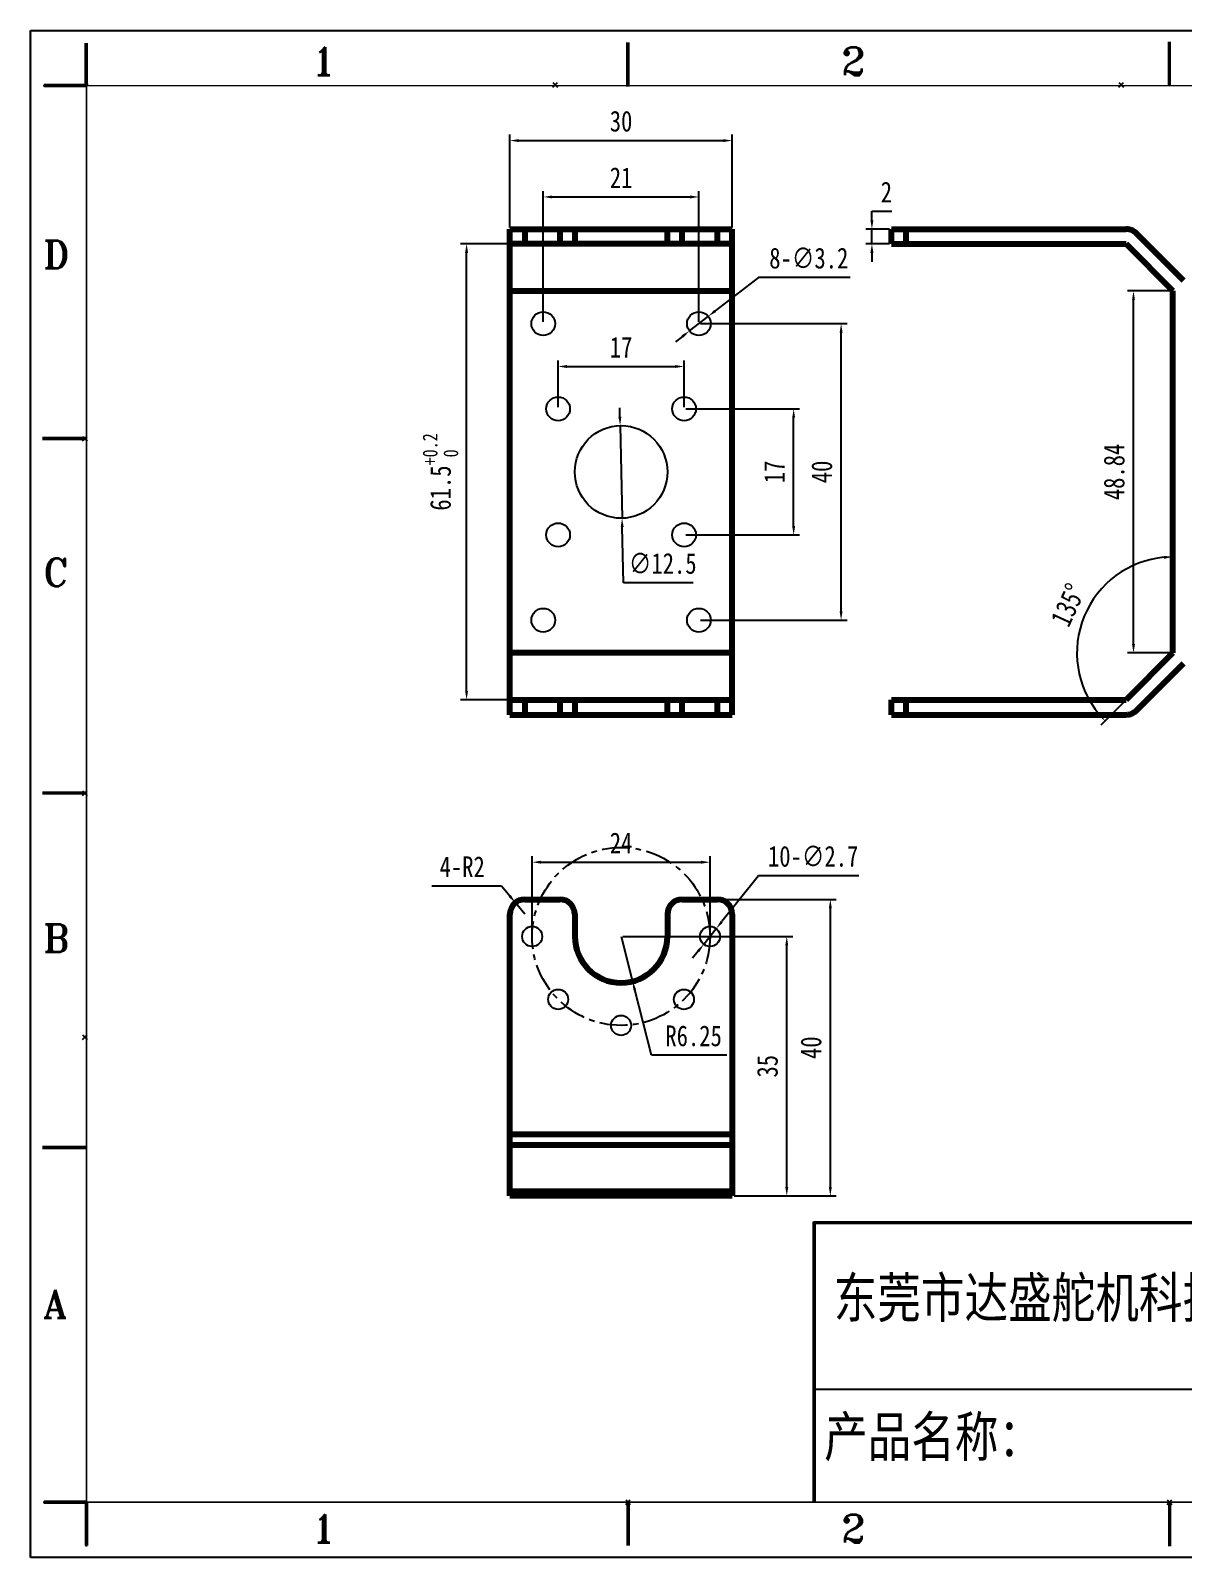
# Model space of a CAD drawing. Header units: millimetres. Extents: x 972 to 21473, y 47 to 2548.
# Drawn here: x 20826.3 to 20981.9, y 1617.2 to 1823.2 of the extents above; entities that cross this region are included whole.
import ezdxf

# ---------------------------------------------------------------- set-up
doc = ezdxf.new("R2010")
doc.units = ezdxf.units.MM
doc.header["$LTSCALE"] = 10
doc.header["$PDMODE"] = 3
doc.header["$PDSIZE"] = 0.3125
doc.linetypes.add('CENTER', pattern=[0.6, 0.375, -0.075, 0.075, -0.075])
doc.layers.get('0').update_dxf_attribs({"linetype": 'CONTINUOUS'})
doc.layers.get('Defpoints').update_dxf_attribs({"linetype": 'CONTINUOUS'})
doc.layers.add('02___PRT_ALL_AXES', color=7, linetype='CONTINUOUS')
doc.layers.add('Layer1', color=7, linetype='CONTINUOUS')
doc.layers.add('7_ALL_FEATURES', color=7, linetype='CONTINUOUS', lineweight=100)
doc.styles.add('ROMANT', font='romant.shx')
doc.styles.get("Standard").update_dxf_attribs({"font": 'txt', "width": 0.8})
doc.dimstyles.new('lqq', dxfattribs={"dimscale": 0.8, "dimtxt": 3.5, "dimasz": 1.5, "dimexe": 1, "dimexo": 0.3, "dimgap": 1.5, "dimtad": 1, "dimtoh": 1, "dimdsep": 46, "dimtxsty": 'Standard', "dimcen": 2.5, "dimclrd": 4, "dimclre": 4, "dimclrt": 3, "dimazin": 2, "dimtfac": 0.714286, "dimtmove": 0, "dimatfit": 3, "dimfxl": 1, "dimtolj": 1, "dimtzin": 0, "dimlwd": 25, "dimlwe": 25, "dimarcsym": 0})

# ---------------------------------------------------------------- blocks, each defined once
blk = doc.blocks.new('*D112')
at = {"layer": '7_ALL_FEATURES', "color": 4, "lineweight": 25}
for p, q in [((20914.72, 1772.12), (20930.07, 1772.12)), ((20929.27, 1756.32), (20929.27, 1770.92)), ((20914.72, 1755.12), (20930.07, 1755.12))]:
    blk.add_line(p, q, dxfattribs=at)
at = {"layer": '7_ALL_FEATURES', "color": 4, "lineweight": -3}
for points in [[(20929.07, 1770.92), (20929.47, 1770.92), (20929.27, 1772.12)], [(20929.07, 1756.32), (20929.47, 1756.32), (20929.27, 1755.12)]]:
    blk.add_solid(points, dxfattribs=at)
at = {"layer": 'Defpoints', "color": 0, "lineweight": -3}
for p in [(20914.48, 1772.12), (20929.27, 1772.12), (20914.48, 1755.12)]:
    blk.add_point(p, dxfattribs=at)
at = {"layer": '7_ALL_FEATURES', "color": 3, "lineweight": -3, "insert": (20926.67, 1763.62), "char_height": 2.8, "attachment_point": 5, "rotation": 90}
blk.add_mtext('\\A1;17', dxfattribs=at)
blk = doc.blocks.new('*D113')
at = {"layer": '7_ALL_FEATURES', "color": 4, "lineweight": 25}
for p, q in [((20916.72, 1783.62), (20936.47, 1783.62)), ((20935.67, 1744.82), (20935.67, 1782.42)), ((20916.72, 1743.62), (20936.47, 1743.62))]:
    blk.add_line(p, q, dxfattribs=at)
at = {"layer": '7_ALL_FEATURES', "color": 4, "lineweight": -3}
for points in [[(20935.47, 1782.42), (20935.87, 1782.42), (20935.67, 1783.62)], [(20935.47, 1744.82), (20935.87, 1744.82), (20935.67, 1743.62)]]:
    blk.add_solid(points, dxfattribs=at)
at = {"layer": 'Defpoints', "color": 0, "lineweight": -3}
for p in [(20916.48, 1783.62), (20935.67, 1783.62), (20916.48, 1743.62)]:
    blk.add_point(p, dxfattribs=at)
at = {"layer": '7_ALL_FEATURES', "color": 3, "lineweight": -3, "insert": (20933.07, 1763.62), "char_height": 2.8, "attachment_point": 5, "rotation": 90}
blk.add_mtext('\\A1;40', dxfattribs=at)
blk = doc.blocks.new('*D114')
at = {"layer": '7_ALL_FEATURES', "color": 4, "lineweight": 25}
for p, q in [((20905.82, 1771.07), (20905.8, 1772.27)), ((20905.85, 1769.87), (20906.11, 1757.37)), ((20906.29, 1748.66), (20906.13, 1756.17)), ((20915.7, 1748.66), (20906.29, 1748.66))]:
    blk.add_line(p, q, dxfattribs=at)
at = {"layer": '7_ALL_FEATURES', "color": 4, "lineweight": -3}
for points in [[(20906.02, 1771.07), (20905.62, 1771.06), (20905.85, 1769.87)], [(20906.33, 1756.18), (20905.93, 1756.17), (20906.11, 1757.37)]]:
    blk.add_solid(points, dxfattribs=at)
at = {"layer": 'Defpoints', "color": 0, "lineweight": -3}
for p in [(20905.85, 1769.87), (20906.11, 1757.37)]:
    blk.add_point(p, dxfattribs=at)
at = {"layer": '7_ALL_FEATURES', "color": 3, "lineweight": -3, "insert": (20911.6, 1751.26), "char_height": 2.8, "attachment_point": 5}
blk.add_mtext('\\A1;∅12.5', dxfattribs=at)
blk = doc.blocks.new('*D115')
at = {"layer": '7_ALL_FEATURES', "color": 4, "lineweight": 25}
for p, q in [((20897.48, 1772.36), (20897.48, 1778.64)), ((20898.68, 1777.84), (20913.28, 1777.84)), ((20914.48, 1772.36), (20914.48, 1778.64))]:
    blk.add_line(p, q, dxfattribs=at)
at = {"layer": '7_ALL_FEATURES', "color": 4, "lineweight": -3}
for points in [[(20898.68, 1778.04), (20898.68, 1777.64), (20897.48, 1777.84)], [(20913.28, 1778.04), (20913.28, 1777.64), (20914.48, 1777.84)]]:
    blk.add_solid(points, dxfattribs=at)
at = {"layer": 'Defpoints', "color": 0, "lineweight": -3}
for p in [(20914.48, 1777.84), (20897.48, 1772.12), (20914.48, 1772.12)]:
    blk.add_point(p, dxfattribs=at)
at = {"layer": '7_ALL_FEATURES', "color": 3, "lineweight": -3, "insert": (20905.98, 1780.44), "char_height": 2.8, "attachment_point": 5}
blk.add_mtext('\\A1;17', dxfattribs=at)
blk = doc.blocks.new('*D116')
at = {"layer": '7_ALL_FEATURES', "color": 4, "lineweight": 25}
for p, q in [((20895.48, 1783.86), (20895.48, 1801.51)), ((20896.68, 1800.71), (20915.28, 1800.71)), ((20916.48, 1783.86), (20916.48, 1801.51))]:
    blk.add_line(p, q, dxfattribs=at)
at = {"layer": '7_ALL_FEATURES', "color": 4, "lineweight": -3}
for points in [[(20896.68, 1800.91), (20896.68, 1800.51), (20895.48, 1800.71)], [(20915.28, 1800.91), (20915.28, 1800.51), (20916.48, 1800.71)]]:
    blk.add_solid(points, dxfattribs=at)
at = {"layer": 'Defpoints', "color": 0, "lineweight": -3}
for p in [(20916.48, 1800.71), (20895.48, 1783.62), (20916.48, 1783.62)]:
    blk.add_point(p, dxfattribs=at)
at = {"layer": '7_ALL_FEATURES', "color": 3, "lineweight": -3, "insert": (20905.98, 1803.31), "char_height": 2.8, "attachment_point": 5}
blk.add_mtext('\\A1;21', dxfattribs=at)
blk = doc.blocks.new('*D117')
at = {"layer": '7_ALL_FEATURES', "color": 4, "lineweight": 25}
for p, q in [((20890.98, 1796.61), (20890.98, 1809.11)), ((20892.18, 1808.31), (20919.78, 1808.31)), ((20920.98, 1796.61), (20920.98, 1809.11))]:
    blk.add_line(p, q, dxfattribs=at)
at = {"layer": '7_ALL_FEATURES', "color": 4, "lineweight": -3}
for points in [[(20892.18, 1808.51), (20892.18, 1808.11), (20890.98, 1808.31)], [(20919.78, 1808.51), (20919.78, 1808.11), (20920.98, 1808.31)]]:
    blk.add_solid(points, dxfattribs=at)
at = {"layer": 'Defpoints', "color": 0, "lineweight": -3}
for p in [(20920.98, 1808.31), (20890.98, 1796.37), (20920.98, 1796.37)]:
    blk.add_point(p, dxfattribs=at)
at = {"layer": '7_ALL_FEATURES', "color": 3, "lineweight": -3, "insert": (20905.98, 1810.91), "char_height": 2.8, "attachment_point": 5}
blk.add_mtext('\\A1;30', dxfattribs=at)
blk = doc.blocks.new('*D118')
at = {"layer": '7_ALL_FEATURES', "color": 4, "lineweight": 25}
for p, q in [((20890.74, 1794.37), (20884.33, 1794.37)), ((20885.13, 1734.07), (20885.13, 1793.17)), ((20890.74, 1732.87), (20884.33, 1732.87))]:
    blk.add_line(p, q, dxfattribs=at)
at = {"layer": '7_ALL_FEATURES', "color": 4, "lineweight": -3}
for points in [[(20884.93, 1793.17), (20885.33, 1793.17), (20885.13, 1794.37)], [(20884.93, 1734.07), (20885.33, 1734.07), (20885.13, 1732.87)]]:
    blk.add_solid(points, dxfattribs=at)
at = {"layer": 'Defpoints', "color": 0, "lineweight": -3}
for p in [(20885.13, 1794.37), (20890.98, 1794.37), (20890.98, 1732.87)]:
    blk.add_point(p, dxfattribs=at)
at = {"layer": '7_ALL_FEATURES', "color": 3, "lineweight": -3, "insert": (20881.6, 1763.62), "char_height": 2.8, "attachment_point": 5, "rotation": 90}
blk.add_mtext('\\A1;61.5{\\H2.000001;\\S+0.2^  0;}', dxfattribs=at)
blk = doc.blocks.new('*D119')
at = {"layer": '7_ALL_FEATURES', "color": 4, "lineweight": 25}
blk.add_line((20973.96, 1732.7), (20970.73, 1729.47), dxfattribs=at)
blk.add_arc((20980.46, 1739.2), 12.96, 95.3065, 219.6935, dxfattribs=at)
at = {"layer": '7_ALL_FEATURES', "color": 4, "lineweight": -3}
for points in [[(20979.25, 1752.3), (20979.27, 1751.9), (20980.46, 1752.16)], [(20970.64, 1731.06), (20970.34, 1730.79), (20971.3, 1730.03)]]:
    blk.add_solid(points, dxfattribs=at)
at = {"layer": 'Defpoints', "color": 0, "lineweight": -3}
for p in [(20980.46, 1788.04), (20967.5, 1739.2), (20980.46, 1739.2), (20980.46, 1739.2), (20974.13, 1732.87)]:
    blk.add_point(p, dxfattribs=at)
at = {"layer": '7_ALL_FEATURES', "color": 3, "lineweight": -3, "insert": (20966.31, 1745.68), "char_height": 2.8, "attachment_point": 5, "rotation": 65.3919}
blk.add_mtext('\\A1;135°', dxfattribs=at)
blk = doc.blocks.new('*D120')
at = {"layer": '7_ALL_FEATURES', "color": 4, "lineweight": 25}
for p, q in [((20980.22, 1788.04), (20974.33, 1788.04)), ((20975.13, 1740.4), (20975.13, 1786.84)), ((20980.22, 1739.2), (20974.33, 1739.2))]:
    blk.add_line(p, q, dxfattribs=at)
at = {"layer": '7_ALL_FEATURES', "color": 4, "lineweight": -3}
for points in [[(20974.93, 1786.84), (20975.33, 1786.84), (20975.13, 1788.04)], [(20974.93, 1740.4), (20975.33, 1740.4), (20975.13, 1739.2)]]:
    blk.add_solid(points, dxfattribs=at)
at = {"layer": 'Defpoints', "color": 0, "lineweight": -3}
for p in [(20975.13, 1788.04), (20980.46, 1788.04), (20980.46, 1739.2)]:
    blk.add_point(p, dxfattribs=at)
at = {"layer": '7_ALL_FEATURES', "color": 3, "lineweight": -3, "insert": (20972.53, 1763.62), "char_height": 2.8, "attachment_point": 5, "rotation": 90}
blk.add_mtext('\\A1;48.84', dxfattribs=at)
blk = doc.blocks.new('*D121')
at = {"layer": '7_ALL_FEATURES', "color": 4, "lineweight": 25}
for p, q in [((20893.98, 1701.2), (20893.98, 1711.78)), ((20917.98, 1701.2), (20917.98, 1711.78)), ((20895.18, 1710.98), (20916.78, 1710.98))]:
    blk.add_line(p, q, dxfattribs=at)
at = {"layer": '7_ALL_FEATURES', "color": 4, "lineweight": -3}
for points in [[(20895.18, 1711.18), (20895.18, 1710.78), (20893.98, 1710.98)], [(20916.78, 1711.18), (20916.78, 1710.78), (20917.98, 1710.98)]]:
    blk.add_solid(points, dxfattribs=at)
at = {"layer": 'Defpoints', "color": 0, "lineweight": -3}
for p in [(20917.98, 1710.98), (20893.98, 1700.96), (20917.98, 1700.96)]:
    blk.add_point(p, dxfattribs=at)
at = {"layer": '7_ALL_FEATURES', "color": 3, "lineweight": -3, "insert": (20905.98, 1713.58), "char_height": 2.8, "attachment_point": 5}
blk.add_mtext('\\A1;24', dxfattribs=at)
blk = doc.blocks.new('*D122')
at = {"layer": '7_ALL_FEATURES', "color": 4, "lineweight": 25}
for p, q in [((20905.98, 1700.96), (20907.53, 1694.91)), ((20910.09, 1684.94), (20907.83, 1693.75)), ((20920.25, 1684.94), (20910.09, 1684.94))]:
    blk.add_line(p, q, dxfattribs=at)
at = {"layer": '7_ALL_FEATURES', "color": 4, "lineweight": -3}
blk.add_solid([(20908.02, 1693.8), (20907.64, 1693.7), (20907.53, 1694.91)], dxfattribs=at)
at = {"layer": 'Defpoints', "color": 0, "lineweight": -3}
for p in [(20905.98, 1700.96), (20907.53, 1694.91)]:
    blk.add_point(p, dxfattribs=at)
at = {"layer": '7_ALL_FEATURES', "color": 3, "lineweight": -3, "insert": (20915.77, 1687.54), "char_height": 2.8, "attachment_point": 5}
blk.add_mtext('\\A1;R6.25', dxfattribs=at)
blk = doc.blocks.new('*D123')
at = {"layer": '7_ALL_FEATURES', "color": 4, "lineweight": 25}
for p, q in [((20906.22, 1700.96), (20929.14, 1700.96)), ((20928.34, 1667.16), (20928.34, 1699.76)), ((20921.22, 1665.96), (20929.14, 1665.96))]:
    blk.add_line(p, q, dxfattribs=at)
at = {"layer": '7_ALL_FEATURES', "color": 4, "lineweight": -3}
for points in [[(20928.14, 1699.76), (20928.54, 1699.76), (20928.34, 1700.96)], [(20928.14, 1667.16), (20928.54, 1667.16), (20928.34, 1665.96)]]:
    blk.add_solid(points, dxfattribs=at)
at = {"layer": 'Defpoints', "color": 0, "lineweight": -3}
for p in [(20905.98, 1700.96), (20928.34, 1700.96), (20920.98, 1665.96)]:
    blk.add_point(p, dxfattribs=at)
at = {"layer": '7_ALL_FEATURES', "color": 3, "lineweight": -3, "insert": (20925.74, 1683.46), "char_height": 2.8, "attachment_point": 5, "rotation": 90}
blk.add_mtext('\\A1;35', dxfattribs=at)
blk = doc.blocks.new('*D124')
at = {"layer": '7_ALL_FEATURES', "color": 4, "lineweight": 25}
for p, q in [((20919.22, 1705.96), (20935.02, 1705.96)), ((20934.22, 1667.16), (20934.22, 1704.76)), ((20922.17, 1665.96), (20935.02, 1665.96))]:
    blk.add_line(p, q, dxfattribs=at)
at = {"layer": '7_ALL_FEATURES', "color": 4, "lineweight": -3}
for points in [[(20934.02, 1704.76), (20934.42, 1704.76), (20934.22, 1705.96)], [(20934.02, 1667.16), (20934.42, 1667.16), (20934.22, 1665.96)]]:
    blk.add_solid(points, dxfattribs=at)
at = {"layer": 'Defpoints', "color": 0, "lineweight": -3}
for p in [(20918.98, 1705.96), (20934.22, 1705.96), (20921.93, 1665.96)]:
    blk.add_point(p, dxfattribs=at)
at = {"layer": '7_ALL_FEATURES', "color": 3, "lineweight": -3, "insert": (20931.62, 1685.96), "char_height": 2.8, "attachment_point": 5, "rotation": 90}
blk.add_mtext('\\A1;40', dxfattribs=at)
blk = doc.blocks.new('*D125')
at = {"layer": '7_ALL_FEATURES', "color": 4, "lineweight": 25}
for p, q in [((20880.44, 1707.77), (20889.85, 1707.77)), ((20889.85, 1707.77), (20890.95, 1706.44)), ((20892.98, 1703.96), (20891.71, 1705.51))]:
    blk.add_line(p, q, dxfattribs=at)
at = {"layer": '7_ALL_FEATURES', "color": 4, "lineweight": -3}
blk.add_solid([(20891.1, 1706.56), (20890.79, 1706.31), (20891.71, 1705.51)], dxfattribs=at)
at = {"layer": 'Defpoints', "color": 0, "lineweight": -3}
for p in [(20891.71, 1705.51), (20892.98, 1703.96)]:
    blk.add_point(p, dxfattribs=at)
at = {"layer": '7_ALL_FEATURES', "color": 3, "lineweight": -3, "insert": (20884.54, 1710.37), "char_height": 2.8, "attachment_point": 5}
blk.add_mtext('\\A1;4-R2', dxfattribs=at)
blk = doc.blocks.new('*D126')
at = {"layer": '7_ALL_FEATURES', "color": 4, "lineweight": 25}
for p, q in [((20924.51, 1789.84), (20918.69, 1785.34)), ((20936.91, 1789.84), (20924.51, 1789.84)), ((20915.22, 1782.64), (20917.74, 1784.6)), ((20914.27, 1781.9), (20913.32, 1781.17))]:
    blk.add_line(p, q, dxfattribs=at)
at = {"layer": '7_ALL_FEATURES', "color": 4, "lineweight": -3}
for points in [[(20918.57, 1785.49), (20918.81, 1785.18), (20917.74, 1784.6)], [(20914.14, 1782.06), (20914.39, 1781.75), (20915.22, 1782.64)]]:
    blk.add_solid(points, dxfattribs=at)
at = {"layer": 'Defpoints', "color": 0, "lineweight": -3}
for p in [(20917.74, 1784.6), (20915.22, 1782.64)]:
    blk.add_point(p, dxfattribs=at)
at = {"layer": '7_ALL_FEATURES', "color": 3, "lineweight": -3, "insert": (20931.31, 1792.44), "char_height": 2.8, "attachment_point": 5}
blk.add_mtext('\\A1;8-∅3.2', dxfattribs=at)
blk = doc.blocks.new('*D127')
at = {"layer": '7_ALL_FEATURES', "color": 4, "lineweight": 25}
for p, q in [((20924.54, 1709.16), (20919.57, 1702.96)), ((20938.06, 1709.16), (20924.54, 1709.16)), ((20917.14, 1699.91), (20918.82, 1702.02)), ((20916.39, 1698.97), (20915.64, 1698.04))]:
    blk.add_line(p, q, dxfattribs=at)
at = {"layer": '7_ALL_FEATURES', "color": 4, "lineweight": -3}
for points in [[(20919.42, 1703.08), (20919.73, 1702.83), (20918.82, 1702.02)], [(20916.23, 1699.1), (20916.54, 1698.85), (20917.14, 1699.91)]]:
    blk.add_solid(points, dxfattribs=at)
at = {"layer": 'Defpoints', "color": 0, "lineweight": -3}
for p in [(20918.82, 1702.02), (20917.14, 1699.91)]:
    blk.add_point(p, dxfattribs=at)
at = {"layer": '7_ALL_FEATURES', "color": 3, "lineweight": -3, "insert": (20931.9, 1711.76), "char_height": 2.8, "attachment_point": 5}
blk.add_mtext('\\A1;10-∅2.7', dxfattribs=at)
blk = doc.blocks.new('*D130')
at = {"layer": '7_ALL_FEATURES', "color": 4, "lineweight": 25}
for p, q in [((20939.83, 1797.57), (20939.83, 1798.77)), ((20939.83, 1798.77), (20942.52, 1798.77)), ((20942.22, 1796.37), (20939.03, 1796.37)), ((20939.83, 1794.37), (20939.83, 1796.37)), ((20942.22, 1794.37), (20939.03, 1794.37)), ((20939.83, 1793.17), (20939.83, 1791.97))]:
    blk.add_line(p, q, dxfattribs=at)
at = {"layer": '7_ALL_FEATURES', "color": 4, "lineweight": -3}
for points in [[(20939.63, 1797.57), (20940.03, 1797.57), (20939.83, 1796.37)], [(20939.63, 1793.17), (20940.03, 1793.17), (20939.83, 1794.37)]]:
    blk.add_solid(points, dxfattribs=at)
at = {"layer": 'Defpoints', "color": 0, "lineweight": -3}
for p in [(20939.83, 1796.37), (20942.46, 1796.37), (20942.46, 1794.37)]:
    blk.add_point(p, dxfattribs=at)
at = {"layer": '7_ALL_FEATURES', "color": 3, "lineweight": -3, "insert": (20941.78, 1801.37), "char_height": 2.8, "attachment_point": 5}
blk.add_mtext('\\A1;2', dxfattribs=at)

msp = doc.modelspace()

# ---------------------------------------------------------------- hatches: boundary and pattern name
at = {"lineweight": -3}
h = msp.add_hatch(color=256, dxfattribs=at)
h.paths.add_polyline_path([(20826.285, 1823.154), (21133.593, 1823.154), (21133.593, 1617.204), (20826.285, 1617.204)])
h.paths.add_polyline_path([(20826.501, 1822.938), (21133.377, 1822.938), (21133.377, 1617.42), (20826.501, 1617.42)], flags=16)
for points in [[(20833.941, 1821.429), (20833.725, 1821.429), (20833.725, 1815.714), (20833.941, 1815.714)], [(20833.833, 1815.822), (20828.118, 1815.822), (20828.118, 1815.606), (20833.833, 1815.606)], [(20828.118, 1624.752), (20828.118, 1624.536), (20833.833, 1624.536), (20833.833, 1624.752)], [(20833.725, 1618.821), (20833.941, 1618.821), (20833.941, 1624.536), (20833.725, 1624.536)]]:
    msp.add_hatch(color=256, dxfattribs=at).paths.add_polyline_path(points)

# ---------------------------------------------------------------- linework, layer by layer
for p, q in [((20826.285, 1823.154), (21133.593, 1823.154)), ((20826.285, 1617.204), (20826.285, 1823.154)), ((20833.725, 1815.498), (20833.725, 1821.429)), ((20833.941, 1815.714), (20833.941, 1821.429)), ((20906.805, 1815.606), (20906.805, 1821.536)), ((20907.021, 1815.606), (20907.021, 1821.536)), ((20979.885, 1815.714), (20979.885, 1821.644)), ((20980.101, 1815.714), (20980.101, 1821.644)), ((20834.049, 1815.822), (20828.118, 1815.822)), ((20828.118, 1815.606), (20828.118, 1815.822)), ((20833.833, 1815.606), (20828.118, 1815.606)), ((20897.182, 1815.822), (20896.966, 1815.822)), ((20973.577, 1815.822), (20973.362, 1815.822)), ((20833.833, 1768.216), (20827.903, 1768.216)), ((20833.833, 1768), (20827.903, 1768)), ((20833.617, 1768), (20833.617, 1768.216)), ((20833.833, 1720.394), (20827.903, 1720.394)), ((20833.833, 1720.179), (20827.903, 1720.179)), ((20833.617, 1720.179), (20833.617, 1720.394)), ((20833.617, 1687.282), (20833.617, 1687.497)), ((20833.833, 1672.573), (20827.903, 1672.573)), ((20833.833, 1672.357), (20827.903, 1672.357)), ((21112.027, 1639.848), (20932.172, 1639.848)), ((20833.833, 1624.752), (20828.118, 1624.752)), ((20828.118, 1624.536), (20828.118, 1624.752)), ((20834.049, 1624.536), (20828.118, 1624.536)), ((20833.725, 1624.752), (20833.725, 1618.821)), ((20833.941, 1624.536), (20833.941, 1618.821)), ((20906.805, 1624.752), (20906.805, 1618.821)), ((20907.021, 1624.752), (20907.021, 1618.821)), ((20979.885, 1624.644), (20979.885, 1618.713)), ((20980.101, 1624.644), (20980.101, 1618.713)), ((20833.725, 1618.821), (20833.941, 1618.821)), ((21133.593, 1617.204), (20826.285, 1617.204))]:
    msp.add_line(p, q, dxfattribs=at)
at = {"lineweight": -3, "const_width": 0.216}
msp.add_lwpolyline([(20833.833, 1624.644), (21126.153, 1624.644), (21126.153, 1815.714), (20833.833, 1815.714)], close=True, dxfattribs=at)
at = {"lineweight": -3}
for p in [(20897.074, 1815.822), (20973.469, 1815.822), (20833.617, 1768.108), (20833.617, 1720.287), (20833.617, 1687.39), (20906.913, 1624.644), (20979.993, 1624.644)]:
    msp.add_point(p, dxfattribs=at)
at = {"layer": '02___PRT_ALL_AXES', "color": 7, "linetype": 'Continuous'}
for centre, radius in [((20895.48, 1783.62), 1.6), ((20916.48, 1783.62), 1.6), ((20897.48, 1772.12), 1.6), ((20914.48, 1772.12), 1.6), ((20905.98, 1763.62), 6.25), ((20897.48, 1755.12), 1.6), ((20914.48, 1755.12), 1.6), ((20895.48, 1743.62), 1.6), ((20916.48, 1743.62), 1.6), ((20893.98, 1700.965), 1.35), ((20917.98, 1700.965), 1.35), ((20897.494, 1692.479), 1.35), ((20914.465, 1692.479), 1.35), ((20905.98, 1688.965), 1.35)]:
    msp.add_circle(centre, radius, dxfattribs=at)
at = {"layer": '7_ALL_FEATURES', "color": 7, "linetype": 'Continuous'}
for p, q in [((20890.98, 1730.87), (20890.98, 1796.37)), ((20890.98, 1796.37), (20920.98, 1796.37)), ((20892.98, 1796.37), (20892.98, 1794.37)), ((20897.73, 1796.37), (20897.73, 1794.37)), ((20899.73, 1796.37), (20899.73, 1794.37)), ((20912.23, 1794.37), (20912.23, 1796.37)), ((20914.23, 1794.37), (20914.23, 1796.37)), ((20918.98, 1794.37), (20918.98, 1796.37)), ((20920.98, 1730.87), (20920.98, 1796.37)), ((20942.461, 1794.37), (20942.461, 1796.37)), ((20942.461, 1796.37), (20974.132, 1796.37)), ((20944.461, 1794.37), (20944.461, 1796.37)), ((20920.98, 1794.37), (20890.98, 1794.37)), ((20942.461, 1794.37), (20974.132, 1794.37)), ((20974.132, 1794.37), (20980.461, 1788.042)), ((20981.875, 1789.456), (20975.547, 1795.784)), ((20890.98, 1788.042), (20920.98, 1788.042)), ((20980.461, 1739.199), (20980.461, 1788.042)), ((20920.98, 1739.199), (20890.98, 1739.199)), ((20974.132, 1732.87), (20980.461, 1739.199)), ((20975.547, 1731.456), (20981.875, 1737.784)), ((20890.98, 1732.87), (20920.98, 1732.87)), ((20892.98, 1732.87), (20892.98, 1730.87)), ((20897.73, 1732.87), (20897.73, 1730.87)), ((20899.73, 1732.87), (20899.73, 1730.87)), ((20912.23, 1730.87), (20912.23, 1732.87)), ((20914.23, 1730.87), (20914.23, 1732.87)), ((20918.98, 1730.87), (20918.98, 1732.87)), ((20942.461, 1732.87), (20974.132, 1732.87)), ((20942.461, 1730.87), (20942.461, 1732.87)), ((20944.461, 1730.87), (20944.461, 1732.87)), ((20890.98, 1730.87), (20920.98, 1730.87)), ((20942.461, 1730.87), (20974.132, 1730.87)), ((20892.98, 1705.965), (20897.73, 1705.965)), ((20914.23, 1705.965), (20918.98, 1705.965)), ((20890.98, 1665.965), (20890.98, 1703.965)), ((20899.73, 1703.965), (20899.73, 1700.965)), ((20912.23, 1703.965), (20912.23, 1700.965)), ((20920.98, 1703.965), (20920.98, 1665.965)), ((20890.98, 1674.293), (20920.98, 1674.293)), ((20890.98, 1672.879), (20920.98, 1672.879)), ((20920.98, 1666.55), (20890.98, 1666.55)), ((20920.98, 1665.965), (20890.98, 1665.965))]:
    msp.add_line(p, q, dxfattribs=at)
at = {"layer": '7_ALL_FEATURES', "color": 1, "linetype": 'CENTER', "lineweight": -3}
msp.add_circle((20905.98, 1700.965), 12, dxfattribs=at)
at = {"layer": '7_ALL_FEATURES', "color": 7, "linetype": 'Continuous'}
for centre, radius, start, end in [((20974.132, 1794.37), 2, 45, 90), ((20974.132, 1732.87), 2, 270, 315), ((20892.98, 1703.965), 2, 90, 180), ((20897.73, 1703.965), 2, 0, 90), ((20914.23, 1703.965), 2, 90, 180), ((20918.98, 1703.965), 2, 0, 90), ((20905.98, 1700.965), 6.25, 180, 0)]:
    msp.add_arc(centre, radius, start, end, dxfattribs=at)
at = {"layer": 'Layer1', "lineweight": -3}
for p, q in [((20931.956, 1662.491), (21126.045, 1662.491)), ((20931.956, 1624.752), (20931.956, 1662.491)), ((20932.172, 1662.276), (21126.045, 1662.276)), ((20932.172, 1624.752), (20932.172, 1662.276))]:
    msp.add_line(p, q, dxfattribs=at)

# ---------------------------------------------------------------- texts
at = {"lineweight": -3, "style": 'ROMANT'}
for s, p in [('1', (20864.271, 1817.13)), ('2', (20935.707, 1817.13)), ('D', (20827.983, 1791.05)), ('C', (20827.983, 1748.189)), ('B', (20827.983, 1698.858)), ('A', (20827.983, 1649.527)), ('1', (20864.271, 1619.216)), ('2', (20935.707, 1619.216))]:
    msp.add_text(s, height=3.774, dxfattribs=at).set_placement(p)
at = {"lineweight": -3, "char_height": 5.39136, "attachment_point": 1}
for s, insert, width in [('{\\fSimSun|b0|i0|c134|p2;东莞市达盛舵机科技有限公司}', (20934.679, 1654.943), 90.30384), ('\\f宋体|b0|i0|c134|p2;产品名称：', (20933.378, 1636.191), 64.03189)]:
    msp.add_mtext(s, dxfattribs=dict(at, insert=insert, width=width))

# ---------------------------------------------------------------- dimensions: what is measured, and where the dimension line sits
at = {"layer": '7_ALL_FEATURES', "lineweight": -3}
for base, p1, p2, picture, middle in [((20920.98, 1808.313), (20890.98, 1796.37), (20920.98, 1796.37), '*D117', (20905.98, 1810.913)), ((20916.48, 1800.709), (20895.48, 1783.62), (20916.48, 1783.62), '*D116', (20905.98, 1803.309)), ((20914.48, 1777.84), (20897.48, 1772.12), (20914.48, 1772.12), '*D115', (20905.98, 1780.44)), ((20917.98, 1710.979), (20893.98, 1700.965), (20917.98, 1700.965), '*D121', (20905.98, 1713.579))]:
    dim = msp.add_linear_dim(base=base, p1=p1, p2=p2, dimstyle='lqq', dxfattribs=at)
    dim.commit()
    dim.dimension.update_dxf_attribs({"geometry": picture, "text_midpoint": middle})
for base, p1, p2, picture, middle in [((20939.832, 1796.37), (20942.461, 1794.37), (20942.461, 1796.37), '*D130', (20941.778, 1801.37)), ((20975.134, 1788.042), (20980.461, 1739.199), (20980.461, 1788.042), '*D120', (20972.534, 1763.62)), ((20935.669, 1783.62), (20916.48, 1743.62), (20916.48, 1783.62), '*D113', (20933.069, 1763.62)), ((20929.272, 1772.12), (20914.48, 1755.12), (20914.48, 1772.12), '*D112', (20926.672, 1763.62)), ((20934.222, 1705.965), (20921.926, 1665.965), (20918.98, 1705.965), '*D124', (20931.622, 1685.965)), ((20928.341, 1700.965), (20920.98, 1665.965), (20905.98, 1700.965), '*D123', (20925.741, 1683.465))]:
    dim = msp.add_linear_dim(base=base, p1=p1, p2=p2, angle=90, dimstyle='lqq', dxfattribs=at)
    dim.commit()
    dim.dimension.update_dxf_attribs({"geometry": picture, "text_midpoint": middle})
dim = msp.add_linear_dim(base=(20885.132, 1794.37), p1=(20890.98, 1732.87), p2=(20890.98, 1794.37), angle=90, dimstyle='lqq', override={"dimgap": 1.5, "dimtol": 1, "dimlim": 0, "dimtp": 0.2, "dimtm": 0, "dimtzin": 8}, dxfattribs=at)
dim.commit()
dim.dimension.update_dxf_attribs({"geometry": '*D118', "text_midpoint": (20881.598, 1763.62)})
for p1, p2, text, picture, middle in [((20915.215, 1782.64), (20917.744, 1784.601), '8-<>', '*D126', (20931.308, 1789.845)), ((20917.136, 1699.91), (20918.823, 1702.019), '10-<>', '*D127', (20931.895, 1709.162))]:
    dim = msp.add_diameter_dim_2p(p1=p1, p2=p2, text=text, dimstyle='lqq', dxfattribs=at)
    dim.commit()
    dim.dimension.update_dxf_attribs({"geometry": picture, "text_midpoint": middle, "dimtype": 163})
dim = msp.add_angular_dim_2l(base=(20967.499, 1739.199), line1=((20980.461, 1739.199), (20980.461, 1788.042)), line2=((20974.132, 1732.87), (20980.461, 1739.199)), dimstyle='lqq', dxfattribs=at)
dim.commit()
dim.dimension.update_dxf_attribs({"geometry": '*D119', "text_midpoint": (20968.677, 1744.596), "dimtype": 162})
dim = msp.add_diameter_dim_2p(p1=(20905.849, 1769.869), p2=(20906.11, 1757.372), dimstyle='lqq', dxfattribs=at)
dim.commit()
dim.dimension.update_dxf_attribs({"geometry": '*D114', "text_midpoint": (20911.598, 1748.659), "dimtype": 163})
dim = msp.add_radius_dim(center=(20892.98, 1703.965), mpoint=(20891.709, 1705.509), text='4-<>', dimstyle='lqq', dxfattribs=at)
dim.commit()
dim.dimension.update_dxf_attribs({"geometry": '*D125', "text_midpoint": (20884.544, 1707.766), "dimtype": 164})
dim = msp.add_radius_dim(center=(20905.98, 1700.965), mpoint=(20907.532, 1694.91), dimstyle='lqq', dxfattribs=at)
dim.commit()
dim.dimension.update_dxf_attribs({"geometry": '*D122', "text_midpoint": (20915.768, 1684.94), "dimtype": 164})

doc.saveas('drawing.dxf')
